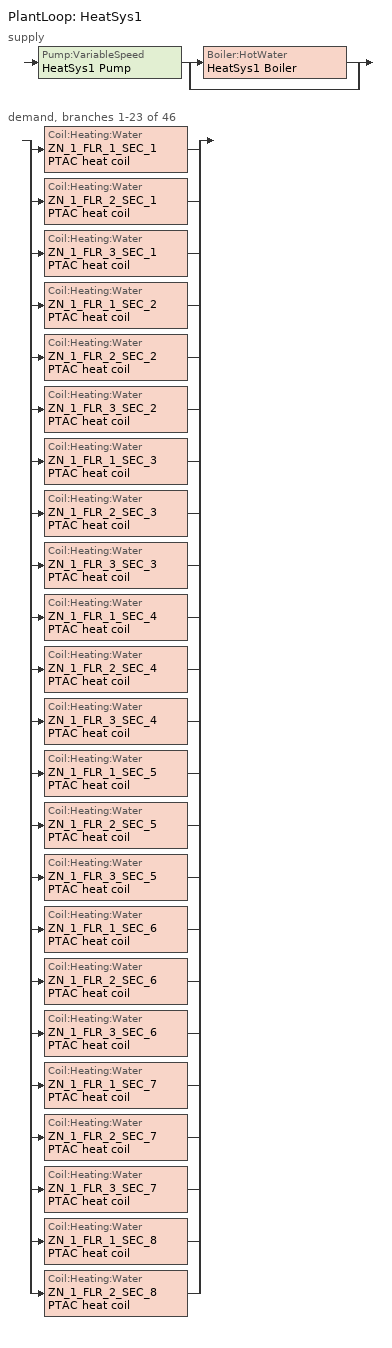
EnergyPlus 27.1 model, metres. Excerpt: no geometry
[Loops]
PlantLoop 'HeatSys1'
 supply: Pump:VariableSpeed 'HeatSys1 Pump' > split
  | Boiler:HotWater 'HeatSys1 Boiler'
  | bypass
 demand, branches 1-23 of 46: split
  | Coil:Heating:Water 'ZN_1_FLR_1_SEC_1 PTAC heat coil'
  | Coil:Heating:Water 'ZN_1_FLR_2_SEC_1 PTAC heat coil'
  | Coil:Heating:Water 'ZN_1_FLR_3_SEC_1 PTAC heat coil'
  | Coil:Heating:Water 'ZN_1_FLR_1_SEC_2 PTAC heat coil'
  | Coil:Heating:Water 'ZN_1_FLR_2_SEC_2 PTAC heat coil'
  | Coil:Heating:Water 'ZN_1_FLR_3_SEC_2 PTAC heat coil'
  | Coil:Heating:Water 'ZN_1_FLR_1_SEC_3 PTAC heat coil'
  | Coil:Heating:Water 'ZN_1_FLR_2_SEC_3 PTAC heat coil'
  | Coil:Heating:Water 'ZN_1_FLR_3_SEC_3 PTAC heat coil'
  | Coil:Heating:Water 'ZN_1_FLR_1_SEC_4 PTAC heat coil'
  | Coil:Heating:Water 'ZN_1_FLR_2_SEC_4 PTAC heat coil'
  | Coil:Heating:Water 'ZN_1_FLR_3_SEC_4 PTAC heat coil'
  | Coil:Heating:Water 'ZN_1_FLR_1_SEC_5 PTAC heat coil'
  | Coil:Heating:Water 'ZN_1_FLR_2_SEC_5 PTAC heat coil'
  | Coil:Heating:Water 'ZN_1_FLR_3_SEC_5 PTAC heat coil'
  | Coil:Heating:Water 'ZN_1_FLR_1_SEC_6 PTAC heat coil'
  | Coil:Heating:Water 'ZN_1_FLR_2_SEC_6 PTAC heat coil'
  | Coil:Heating:Water 'ZN_1_FLR_3_SEC_6 PTAC heat coil'
  | Coil:Heating:Water 'ZN_1_FLR_1_SEC_7 PTAC heat coil'
  | Coil:Heating:Water 'ZN_1_FLR_2_SEC_7 PTAC heat coil'
  | Coil:Heating:Water 'ZN_1_FLR_3_SEC_7 PTAC heat coil'
  | Coil:Heating:Water 'ZN_1_FLR_1_SEC_8 PTAC heat coil'
  | Coil:Heating:Water 'ZN_1_FLR_2_SEC_8 PTAC heat coil'
[ComponentCost:LineItem]
Name | Line Item Type | Item | Cost per Each {$} | Quantity | Cost per Unit of Output Capacity {$/kW}
Daylighting:ZN_1_FLR_1_SEC_1 | Daylighting:Controls | ZN_1_FLR_1_SEC_1 | 1 | 0
Infiltration:ZN_1_FLR_1_SEC_1 | General | ZN_1_FLR_1_SEC_1 | 1 | 0.0252
People:ZN_1_FLR_1_SEC_1 | General | ZN_1_FLR_1_SEC_1 | 1 | 1.8637
LIGHTING EQUIP:ZN_1_FLR_1_SEC_1 | Lights | ZN_1_FLR_1_SEC_1 |  |  | 1
ELECTRIC EQUIPMENT:ZN_1_FLR_1_SEC_1:MiscPlug | General | ZN_1_FLR_1_SEC_1 | 1 | 0.3746
Daylighting:ZN_1_FLR_2_SEC_1 | Daylighting:Controls | ZN_1_FLR_2_SEC_1 | 1 | 0
Infiltration:ZN_1_FLR_2_SEC_1 | General | ZN_1_FLR_2_SEC_1 | 1 | 0.0252
People:ZN_1_FLR_2_SEC_1 | General | ZN_1_FLR_2_SEC_1 | 1 | 1.8637
LIGHTING EQUIP:ZN_1_FLR_2_SEC_1 | Lights | ZN_1_FLR_2_SEC_1 |  |  | 1
ELECTRIC EQUIPMENT:ZN_1_FLR_2_SEC_1:MiscPlug | General | ZN_1_FLR_2_SEC_1 | 1 | 0.3746
Daylighting:ZN_1_FLR_3_SEC_1 | Daylighting:Controls | ZN_1_FLR_3_SEC_1 | 1 | 0
Infiltration:ZN_1_FLR_3_SEC_1 | General | ZN_1_FLR_3_SEC_1 | 1 | 0.0252
People:ZN_1_FLR_3_SEC_1 | General | ZN_1_FLR_3_SEC_1 | 1 | 1.8637
LIGHTING EQUIP:ZN_1_FLR_3_SEC_1 | Lights | ZN_1_FLR_3_SEC_1 |  |  | 1
ELECTRIC EQUIPMENT:ZN_1_FLR_3_SEC_1:MiscPlug | General | ZN_1_FLR_3_SEC_1 | 1 | 0.3746
Daylighting:ZN_1_FLR_1_SEC_2 | Daylighting:Controls | ZN_1_FLR_1_SEC_2 | 1 | 0
Infiltration:ZN_1_FLR_1_SEC_2 | General | ZN_1_FLR_1_SEC_2 | 1 | 0.0362
People:ZN_1_FLR_1_SEC_2 | General | ZN_1_FLR_1_SEC_2 | 1 | 2.6803
LIGHTING EQUIP:ZN_1_FLR_1_SEC_2 | Lights | ZN_1_FLR_1_SEC_2 |  |  | 1
ELECTRIC EQUIPMENT:ZN_1_FLR_1_SEC_2:MiscPlug | General | ZN_1_FLR_1_SEC_2 | 1 | 0.5388
Daylighting:ZN_1_FLR_2_SEC_2 | Daylighting:Controls | ZN_1_FLR_2_SEC_2 | 1 | 0
Infiltration:ZN_1_FLR_2_SEC_2 | General | ZN_1_FLR_2_SEC_2 | 1 | 0.0362
People:ZN_1_FLR_2_SEC_2 | General | ZN_1_FLR_2_SEC_2 | 1 | 2.6803
LIGHTING EQUIP:ZN_1_FLR_2_SEC_2 | Lights | ZN_1_FLR_2_SEC_2 |  |  | 1
ELECTRIC EQUIPMENT:ZN_1_FLR_2_SEC_2:MiscPlug | General | ZN_1_FLR_2_SEC_2 | 1 | 0.5388
Daylighting:ZN_1_FLR_3_SEC_2 | Daylighting:Controls | ZN_1_FLR_3_SEC_2 | 1 | 0
Infiltration:ZN_1_FLR_3_SEC_2 | General | ZN_1_FLR_3_SEC_2 | 1 | 0.0362
People:ZN_1_FLR_3_SEC_2 | General | ZN_1_FLR_3_SEC_2 | 1 | 2.6803
LIGHTING EQUIP:ZN_1_FLR_3_SEC_2 | Lights | ZN_1_FLR_3_SEC_2 |  |  | 1
ELECTRIC EQUIPMENT:ZN_1_FLR_3_SEC_2:MiscPlug | General | ZN_1_FLR_3_SEC_2 | 1 | 0.5388
Daylighting:ZN_1_FLR_1_SEC_3 | Daylighting:Controls | ZN_1_FLR_1_SEC_3 | 1 | 0
Infiltration:ZN_1_FLR_1_SEC_3 | General | ZN_1_FLR_1_SEC_3 | 1 | 0.0351
People:ZN_1_FLR_1_SEC_3 | General | ZN_1_FLR_1_SEC_3 | 1 | 2.6035
LIGHTING EQUIP:ZN_1_FLR_1_SEC_3 | Lights | ZN_1_FLR_1_SEC_3 |  |  | 1
ELECTRIC EQUIPMENT:ZN_1_FLR_1_SEC_3:MiscPlug | General | ZN_1_FLR_1_SEC_3 | 1 | 0.5234
Daylighting:ZN_1_FLR_2_SEC_3 | Daylighting:Controls | ZN_1_FLR_2_SEC_3 | 1 | 0
Infiltration:ZN_1_FLR_2_SEC_3 | General | ZN_1_FLR_2_SEC_3 | 1 | 0.0351
People:ZN_1_FLR_2_SEC_3 | General | ZN_1_FLR_2_SEC_3 | 1 | 2.6035
LIGHTING EQUIP:ZN_1_FLR_2_SEC_3 | Lights | ZN_1_FLR_2_SEC_3 |  |  | 1
ELECTRIC EQUIPMENT:ZN_1_FLR_2_SEC_3:MiscPlug | General | ZN_1_FLR_2_SEC_3 | 1 | 0.5234
Daylighting:ZN_1_FLR_3_SEC_3 | Daylighting:Controls | ZN_1_FLR_3_SEC_3 | 1 | 0
Infiltration:ZN_1_FLR_3_SEC_3 | General | ZN_1_FLR_3_SEC_3 | 1 | 0.0351
People:ZN_1_FLR_3_SEC_3 | General | ZN_1_FLR_3_SEC_3 | 1 | 2.6035
LIGHTING EQUIP:ZN_1_FLR_3_SEC_3 | Lights | ZN_1_FLR_3_SEC_3 |  |  | 1
ELECTRIC EQUIPMENT:ZN_1_FLR_3_SEC_3:MiscPlug | General | ZN_1_FLR_3_SEC_3 | 1 | 0.5234
Daylighting:ZN_1_FLR_1_SEC_4 | Daylighting:Controls | ZN_1_FLR_1_SEC_4 | 1 | 0
Infiltration:ZN_1_FLR_1_SEC_4 | General | ZN_1_FLR_1_SEC_4 | 1 | 0.0362
People:ZN_1_FLR_1_SEC_4 | General | ZN_1_FLR_1_SEC_4 | 1 | 2.6803
LIGHTING EQUIP:ZN_1_FLR_1_SEC_4 | Lights | ZN_1_FLR_1_SEC_4 |  |  | 1
ELECTRIC EQUIPMENT:ZN_1_FLR_1_SEC_4:MiscPlug | General | ZN_1_FLR_1_SEC_4 | 1 | 0.5388
Daylighting:ZN_1_FLR_2_SEC_4 | Daylighting:Controls | ZN_1_FLR_2_SEC_4 | 1 | 0
Infiltration:ZN_1_FLR_2_SEC_4 | General | ZN_1_FLR_2_SEC_4 | 1 | 0.0362
People:ZN_1_FLR_2_SEC_4 | General | ZN_1_FLR_2_SEC_4 | 1 | 2.6803
LIGHTING EQUIP:ZN_1_FLR_2_SEC_4 | Lights | ZN_1_FLR_2_SEC_4 |  |  | 1
ELECTRIC EQUIPMENT:ZN_1_FLR_2_SEC_4:MiscPlug | General | ZN_1_FLR_2_SEC_4 | 1 | 0.5388
Daylighting:ZN_1_FLR_3_SEC_4 | Daylighting:Controls | ZN_1_FLR_3_SEC_4 | 1 | 0
Infiltration:ZN_1_FLR_3_SEC_4 | General | ZN_1_FLR_3_SEC_4 | 1 | 0.0362
People:ZN_1_FLR_3_SEC_4 | General | ZN_1_FLR_3_SEC_4 | 1 | 2.6803
LIGHTING EQUIP:ZN_1_FLR_3_SEC_4 | Lights | ZN_1_FLR_3_SEC_4 |  |  | 1
ELECTRIC EQUIPMENT:ZN_1_FLR_3_SEC_4:MiscPlug | General | ZN_1_FLR_3_SEC_4 | 1 | 0.5388
Daylighting:ZN_1_FLR_1_SEC_5 | Daylighting:Controls | ZN_1_FLR_1_SEC_5 | 1 | 0
Infiltration:ZN_1_FLR_1_SEC_5 | General | ZN_1_FLR_1_SEC_5 | 1 | 0.0252
People:ZN_1_FLR_1_SEC_5 | General | ZN_1_FLR_1_SEC_5 | 1 | 1.8637
LIGHTING EQUIP:ZN_1_FLR_1_SEC_5 | Lights | ZN_1_FLR_1_SEC_5 |  |  | 1
ELECTRIC EQUIPMENT:ZN_1_FLR_1_SEC_5:MiscPlug | General | ZN_1_FLR_1_SEC_5 | 1 | 0.3746
Daylighting:ZN_1_FLR_2_SEC_5 | Daylighting:Controls | ZN_1_FLR_2_SEC_5 | 1 | 0
Infiltration:ZN_1_FLR_2_SEC_5 | General | ZN_1_FLR_2_SEC_5 | 1 | 0.0252
People:ZN_1_FLR_2_SEC_5 | General | ZN_1_FLR_2_SEC_5 | 1 | 1.8637
LIGHTING EQUIP:ZN_1_FLR_2_SEC_5 | Lights | ZN_1_FLR_2_SEC_5 |  |  | 1
ELECTRIC EQUIPMENT:ZN_1_FLR_2_SEC_5:MiscPlug | General | ZN_1_FLR_2_SEC_5 | 1 | 0.3746
Daylighting:ZN_1_FLR_3_SEC_5 | Daylighting:Controls | ZN_1_FLR_3_SEC_5 | 1 | 0
Infiltration:ZN_1_FLR_3_SEC_5 | General | ZN_1_FLR_3_SEC_5 | 1 | 0.0252
People:ZN_1_FLR_3_SEC_5 | General | ZN_1_FLR_3_SEC_5 | 1 | 1.8637
LIGHTING EQUIP:ZN_1_FLR_3_SEC_5 | Lights | ZN_1_FLR_3_SEC_5 |  |  | 1
ELECTRIC EQUIPMENT:ZN_1_FLR_3_SEC_5:MiscPlug | General | ZN_1_FLR_3_SEC_5 | 1 | 0.3746
Daylighting:ZN_1_FLR_1_SEC_6 | Daylighting:Controls | ZN_1_FLR_1_SEC_6 | 1 | 0
Infiltration:ZN_1_FLR_1_SEC_6 | General | ZN_1_FLR_1_SEC_6 | 1 | 0.0855
People:ZN_1_FLR_1_SEC_6 | General | ZN_1_FLR_1_SEC_6 | 1 | 6.3309
LIGHTING EQUIP:ZN_1_FLR_1_SEC_6 | Lights | ZN_1_FLR_1_SEC_6 |  |  | 1
ELECTRIC EQUIPMENT:ZN_1_FLR_1_SEC_6:MiscPlug | General | ZN_1_FLR_1_SEC_6 | 1 | 1.2727
Daylighting:ZN_1_FLR_2_SEC_6 | Daylighting:Controls | ZN_1_FLR_2_SEC_6 | 1 | 0
Infiltration:ZN_1_FLR_2_SEC_6 | General | ZN_1_FLR_2_SEC_6 | 1 | 0.0855
People:ZN_1_FLR_2_SEC_6 | General | ZN_1_FLR_2_SEC_6 | 1 | 6.3309
LIGHTING EQUIP:ZN_1_FLR_2_SEC_6 | Lights | ZN_1_FLR_2_SEC_6 |  |  | 1
ELECTRIC EQUIPMENT:ZN_1_FLR_2_SEC_6:MiscPlug | General | ZN_1_FLR_2_SEC_6 | 1 | 1.2727
Daylighting:ZN_1_FLR_3_SEC_6 | Daylighting:Controls | ZN_1_FLR_3_SEC_6 | 1 | 0
Infiltration:ZN_1_FLR_3_SEC_6 | General | ZN_1_FLR_3_SEC_6 | 1 | 0.0855
People:ZN_1_FLR_3_SEC_6 | General | ZN_1_FLR_3_SEC_6 | 1 | 6.3309
LIGHTING EQUIP:ZN_1_FLR_3_SEC_6 | Lights | ZN_1_FLR_3_SEC_6 |  |  | 1
ELECTRIC EQUIPMENT:ZN_1_FLR_3_SEC_6:MiscPlug | General | ZN_1_FLR_3_SEC_6 | 1 | 1.2727
Daylighting:ZN_1_FLR_1_SEC_7 | Daylighting:Controls | ZN_1_FLR_1_SEC_7 | 1 | 0
Infiltration:ZN_1_FLR_1_SEC_7 | General | ZN_1_FLR_1_SEC_7 | 1 | 0.0252
People:ZN_1_FLR_1_SEC_7 | General | ZN_1_FLR_1_SEC_7 | 1 | 1.8637
LIGHTING EQUIP:ZN_1_FLR_1_SEC_7 | Lights | ZN_1_FLR_1_SEC_7 |  |  | 1
ELECTRIC EQUIPMENT:ZN_1_FLR_1_SEC_7:MiscPlug | General | ZN_1_FLR_1_SEC_7 | 1 | 0.3746
Daylighting:ZN_1_FLR_2_SEC_7 | Daylighting:Controls | ZN_1_FLR_2_SEC_7 | 1 | 0
Infiltration:ZN_1_FLR_2_SEC_7 | General | ZN_1_FLR_2_SEC_7 | 1 | 0.0252
People:ZN_1_FLR_2_SEC_7 | General | ZN_1_FLR_2_SEC_7 | 1 | 1.8637
LIGHTING EQUIP:ZN_1_FLR_2_SEC_7 | Lights | ZN_1_FLR_2_SEC_7 |  |  | 1
ELECTRIC EQUIPMENT:ZN_1_FLR_2_SEC_7:MiscPlug | General | ZN_1_FLR_2_SEC_7 | 1 | 0.3746
Daylighting:ZN_1_FLR_3_SEC_7 | Daylighting:Controls | ZN_1_FLR_3_SEC_7 | 1 | 0
Infiltration:ZN_1_FLR_3_SEC_7 | General | ZN_1_FLR_3_SEC_7 | 1 | 0.0252
People:ZN_1_FLR_3_SEC_7 | General | ZN_1_FLR_3_SEC_7 | 1 | 1.8637
LIGHTING EQUIP:ZN_1_FLR_3_SEC_7 | Lights | ZN_1_FLR_3_SEC_7 |  |  | 1
ELECTRIC EQUIPMENT:ZN_1_FLR_3_SEC_7:MiscPlug | General | ZN_1_FLR_3_SEC_7 | 1 | 0.3746
Daylighting:ZN_1_FLR_1_SEC_8 | Daylighting:Controls | ZN_1_FLR_1_SEC_8 | 1 | 0
Infiltration:ZN_1_FLR_1_SEC_8 | General | ZN_1_FLR_1_SEC_8 | 1 | 0.0362
People:ZN_1_FLR_1_SEC_8 | General | ZN_1_FLR_1_SEC_8 | 1 | 2.6803
LIGHTING EQUIP:ZN_1_FLR_1_SEC_8 | Lights | ZN_1_FLR_1_SEC_8 |  |  | 1
ELECTRIC EQUIPMENT:ZN_1_FLR_1_SEC_8:MiscPlug | General | ZN_1_FLR_1_SEC_8 | 1 | 0.5388
Daylighting:ZN_1_FLR_2_SEC_8 | Daylighting:Controls | ZN_1_FLR_2_SEC_8 | 1 | 0
Infiltration:ZN_1_FLR_2_SEC_8 | General | ZN_1_FLR_2_SEC_8 | 1 | 0.0362
People:ZN_1_FLR_2_SEC_8 | General | ZN_1_FLR_2_SEC_8 | 1 | 2.6803
LIGHTING EQUIP:ZN_1_FLR_2_SEC_8 | Lights | ZN_1_FLR_2_SEC_8 |  |  | 1
ELECTRIC EQUIPMENT:ZN_1_FLR_2_SEC_8:MiscPlug | General | ZN_1_FLR_2_SEC_8 | 1 | 0.5388
[Sizing:Zone] Zone Cooling Design Supply Air Temperature Input Method=SupplyAirTemperature; Zone Cooling Design Supply Air Temperature {C}=14; Zone Heating Design Supply Air Temperature Input Method=SupplyAirTemperature; Zone Heating Design Supply Air Temperature {C}=40; Zone Cooling Design Supply Air Humidity Ratio {kgWater/kgDryAir}=0.0085; Zone Heating Design Supply Air Humidity Ratio {kgWater/kgDryAir}=0.008; Zone Heating Sizing Factor=0; Zone Cooling Sizing Factor=0; Cooling Design Air Flow Method=DesignDay; Cooling Design Air Flow Rate {m3/s}=0; Cooling Minimum Air Flow {m3/s}=0; Cooling Minimum Air Flow Fraction=0; Heating Design Air Flow Method=DesignDay; Heating Design Air Flow Rate {m3/s}=0
Name | Design Specification Outdoor Air Object
ZN_1_FLR_1_SEC_1 | SZ DSOA ZN_1_FLR_1_SEC_1
ZN_1_FLR_2_SEC_1 | SZ DSOA ZN_1_FLR_2_SEC_1
ZN_1_FLR_3_SEC_1 | SZ DSOA ZN_1_FLR_3_SEC_1
ZN_1_FLR_1_SEC_2 | SZ DSOA ZN_1_FLR_1_SEC_2
ZN_1_FLR_2_SEC_2 | SZ DSOA ZN_1_FLR_2_SEC_2
ZN_1_FLR_3_SEC_2 | SZ DSOA ZN_1_FLR_3_SEC_2
ZN_1_FLR_1_SEC_3 | SZ DSOA ZN_1_FLR_1_SEC_3
ZN_1_FLR_2_SEC_3 | SZ DSOA ZN_1_FLR_2_SEC_3
ZN_1_FLR_3_SEC_3 | SZ DSOA ZN_1_FLR_3_SEC_3
ZN_1_FLR_1_SEC_4 | SZ DSOA ZN_1_FLR_1_SEC_4
ZN_1_FLR_2_SEC_4 | SZ DSOA ZN_1_FLR_2_SEC_4
ZN_1_FLR_3_SEC_4 | SZ DSOA ZN_1_FLR_3_SEC_4
ZN_1_FLR_1_SEC_5 | SZ DSOA ZN_1_FLR_1_SEC_5
ZN_1_FLR_2_SEC_5 | SZ DSOA ZN_1_FLR_2_SEC_5
ZN_1_FLR_3_SEC_5 | SZ DSOA ZN_1_FLR_3_SEC_5
ZN_1_FLR_1_SEC_6 | SZ DSOA ZN_1_FLR_1_SEC_6
ZN_1_FLR_2_SEC_6 | SZ DSOA ZN_1_FLR_2_SEC_6
ZN_1_FLR_3_SEC_6 | SZ DSOA ZN_1_FLR_3_SEC_6
ZN_1_FLR_1_SEC_7 | SZ DSOA ZN_1_FLR_1_SEC_7
ZN_1_FLR_2_SEC_7 | SZ DSOA ZN_1_FLR_2_SEC_7
ZN_1_FLR_3_SEC_7 | SZ DSOA ZN_1_FLR_3_SEC_7
ZN_1_FLR_1_SEC_8 | SZ DSOA ZN_1_FLR_1_SEC_8
ZN_1_FLR_2_SEC_8 | SZ DSOA ZN_1_FLR_2_SEC_8
[DesignSpecification:OutdoorAir] Outdoor Air Method=Flow/Zone; Outdoor Air Flow per Zone Floor Area {m3/s-m2}=0
Name | Outdoor Air Flow per Zone {m3/s}
SZ DSOA ZN_1_FLR_1_SEC_1; SZ DSOA ZN_1_FLR_2_SEC_1; SZ DSOA ZN_1_FLR_3_SEC_1; SZ DSOA ZN_1_FLR_1_SEC_5; SZ DSOA ZN_1_FLR_2_SEC_5; SZ DSOA ZN_1_FLR_3_SEC_5; SZ DSOA ZN_1_FLR_1_SEC_7; SZ DSOA ZN_1_FLR_2_SEC_7; SZ DSOA ZN_1_FLR_3_SEC_7 | 0.0186979
SZ DSOA ZN_1_FLR_1_SEC_2; SZ DSOA ZN_1_FLR_2_SEC_2; SZ DSOA ZN_1_FLR_3_SEC_2; SZ DSOA ZN_1_FLR_1_SEC_4; SZ DSOA ZN_1_FLR_2_SEC_4; SZ DSOA ZN_1_FLR_3_SEC_4; SZ DSOA ZN_1_FLR_1_SEC_8; SZ DSOA ZN_1_FLR_2_SEC_8 | 0.0268905
SZ DSOA ZN_1_FLR_1_SEC_3; SZ DSOA ZN_1_FLR_2_SEC_3; SZ DSOA ZN_1_FLR_3_SEC_3 | 0.0261197
SZ DSOA ZN_1_FLR_1_SEC_6; SZ DSOA ZN_1_FLR_2_SEC_6; SZ DSOA ZN_1_FLR_3_SEC_6 | 0.0635154
[ZoneControl:Thermostat] Control Type Schedule=Dual Zone Control Type Sched
Name | Zone or ZoneList | Control 1
ZN_1_FLR_1_SEC_1 Thermostat | ZN_1_FLR_1_SEC_1 | ZN_1_FLR_1_SEC_1 DualSPSched
ZN_1_FLR_2_SEC_1 Thermostat | ZN_1_FLR_2_SEC_1 | ZN_1_FLR_2_SEC_1 DualSPSched
ZN_1_FLR_3_SEC_1 Thermostat | ZN_1_FLR_3_SEC_1 | ZN_1_FLR_3_SEC_1 DualSPSched
ZN_1_FLR_1_SEC_2 Thermostat | ZN_1_FLR_1_SEC_2 | ZN_1_FLR_1_SEC_2 DualSPSched
ZN_1_FLR_2_SEC_2 Thermostat | ZN_1_FLR_2_SEC_2 | ZN_1_FLR_2_SEC_2 DualSPSched
ZN_1_FLR_3_SEC_2 Thermostat | ZN_1_FLR_3_SEC_2 | ZN_1_FLR_3_SEC_2 DualSPSched
ZN_1_FLR_1_SEC_3 Thermostat | ZN_1_FLR_1_SEC_3 | ZN_1_FLR_1_SEC_3 DualSPSched
ZN_1_FLR_2_SEC_3 Thermostat | ZN_1_FLR_2_SEC_3 | ZN_1_FLR_2_SEC_3 DualSPSched
ZN_1_FLR_3_SEC_3 Thermostat | ZN_1_FLR_3_SEC_3 | ZN_1_FLR_3_SEC_3 DualSPSched
ZN_1_FLR_1_SEC_4 Thermostat | ZN_1_FLR_1_SEC_4 | ZN_1_FLR_1_SEC_4 DualSPSched
ZN_1_FLR_2_SEC_4 Thermostat | ZN_1_FLR_2_SEC_4 | ZN_1_FLR_2_SEC_4 DualSPSched
ZN_1_FLR_3_SEC_4 Thermostat | ZN_1_FLR_3_SEC_4 | ZN_1_FLR_3_SEC_4 DualSPSched
ZN_1_FLR_1_SEC_5 Thermostat | ZN_1_FLR_1_SEC_5 | ZN_1_FLR_1_SEC_5 DualSPSched
ZN_1_FLR_2_SEC_5 Thermostat | ZN_1_FLR_2_SEC_5 | ZN_1_FLR_2_SEC_5 DualSPSched
ZN_1_FLR_3_SEC_5 Thermostat | ZN_1_FLR_3_SEC_5 | ZN_1_FLR_3_SEC_5 DualSPSched
ZN_1_FLR_1_SEC_6 Thermostat | ZN_1_FLR_1_SEC_6 | ZN_1_FLR_1_SEC_6 DualSPSched
ZN_1_FLR_2_SEC_6 Thermostat | ZN_1_FLR_2_SEC_6 | ZN_1_FLR_2_SEC_6 DualSPSched
ZN_1_FLR_3_SEC_6 Thermostat | ZN_1_FLR_3_SEC_6 | ZN_1_FLR_3_SEC_6 DualSPSched
ZN_1_FLR_1_SEC_7 Thermostat | ZN_1_FLR_1_SEC_7 | ZN_1_FLR_1_SEC_7 DualSPSched
ZN_1_FLR_2_SEC_7 Thermostat | ZN_1_FLR_2_SEC_7 | ZN_1_FLR_2_SEC_7 DualSPSched
ZN_1_FLR_3_SEC_7 Thermostat | ZN_1_FLR_3_SEC_7 | ZN_1_FLR_3_SEC_7 DualSPSched
ZN_1_FLR_1_SEC_8 Thermostat | ZN_1_FLR_1_SEC_8 | ZN_1_FLR_1_SEC_8 DualSPSched
ZN_1_FLR_2_SEC_8 Thermostat | ZN_1_FLR_2_SEC_8 | ZN_1_FLR_2_SEC_8 DualSPSched
[ThermostatSetpoint:DualSetpoint] Heating Setpoint Temperature Schedule=HtgSetP_Sch; Cooling Setpoint Temperature Schedule=ClgSetP_Sch
ZN_1_FLR_1_SEC_1 DualSPSched; ZN_1_FLR_2_SEC_1 DualSPSched; ZN_1_FLR_3_SEC_1 DualSPSched; ZN_1_FLR_1_SEC_2 DualSPSched; ZN_1_FLR_2_SEC_2 DualSPSched; ZN_1_FLR_3_SEC_2 DualSPSched; ZN_1_FLR_1_SEC_3 DualSPSched; ZN_1_FLR_2_SEC_3 DualSPSched; ZN_1_FLR_3_SEC_3 DualSPSched; ZN_1_FLR_1_SEC_4 DualSPSched; ZN_1_FLR_2_SEC_4 DualSPSched; ZN_1_FLR_3_SEC_4 DualSPSched; ZN_1_FLR_1_SEC_5 DualSPSched; ZN_1_FLR_2_SEC_5 DualSPSched; ZN_1_FLR_3_SEC_5 DualSPSched; ZN_1_FLR_1_SEC_6 DualSPSched; ZN_1_FLR_2_SEC_6 DualSPSched; ZN_1_FLR_3_SEC_6 DualSPSched; ZN_1_FLR_1_SEC_7 DualSPSched; ZN_1_FLR_2_SEC_7 DualSPSched; ZN_1_FLR_3_SEC_7 DualSPSched; ZN_1_FLR_1_SEC_8 DualSPSched; ZN_1_FLR_2_SEC_8 DualSPSched
[Zone equipment]
ZN_1_FLR_1_SEC_1: ZN_1_FLR_1_SEC_1 PTAC
ZN_1_FLR_2_SEC_1: ZN_1_FLR_2_SEC_1 PTAC
ZN_1_FLR_3_SEC_1: ZN_1_FLR_3_SEC_1 PTAC
ZN_1_FLR_1_SEC_2: ZN_1_FLR_1_SEC_2 PTAC
ZN_1_FLR_2_SEC_2: ZN_1_FLR_2_SEC_2 PTAC
ZN_1_FLR_3_SEC_2: ZN_1_FLR_3_SEC_2 PTAC
ZN_1_FLR_1_SEC_3: ZN_1_FLR_1_SEC_3 PTAC
ZN_1_FLR_2_SEC_3: ZN_1_FLR_2_SEC_3 PTAC
ZN_1_FLR_3_SEC_3: ZN_1_FLR_3_SEC_3 PTAC
ZN_1_FLR_1_SEC_4: ZN_1_FLR_1_SEC_4 PTAC
ZN_1_FLR_2_SEC_4: ZN_1_FLR_2_SEC_4 PTAC
ZN_1_FLR_3_SEC_4: ZN_1_FLR_3_SEC_4 PTAC
ZN_1_FLR_1_SEC_5: ZN_1_FLR_1_SEC_5 PTAC
ZN_1_FLR_2_SEC_5: ZN_1_FLR_2_SEC_5 PTAC
ZN_1_FLR_3_SEC_5: ZN_1_FLR_3_SEC_5 PTAC
ZN_1_FLR_1_SEC_6: ZN_1_FLR_1_SEC_6 PTAC
ZN_1_FLR_2_SEC_6: ZN_1_FLR_2_SEC_6 PTAC
ZN_1_FLR_3_SEC_6: ZN_1_FLR_3_SEC_6 PTAC
ZN_1_FLR_1_SEC_7: ZN_1_FLR_1_SEC_7 PTAC
ZN_1_FLR_2_SEC_7: ZN_1_FLR_2_SEC_7 PTAC
ZN_1_FLR_3_SEC_7: ZN_1_FLR_3_SEC_7 PTAC
ZN_1_FLR_1_SEC_8: ZN_1_FLR_1_SEC_8 PTAC
ZN_1_FLR_2_SEC_8: ZN_1_FLR_2_SEC_8 PTAC
[ZoneHVAC:PackagedTerminalAirConditioner] Availability Schedule=ALWAYS_ON; Cooling Supply Air Flow Rate {m3/s}=AUTOSIZE; Heating Supply Air Flow Rate {m3/s}=AUTOSIZE; No Load Supply Air Flow Rate {m3/s}=AUTOSIZE; Cooling Outdoor Air Flow Rate {m3/s}=AUTOSIZE; Heating Outdoor Air Flow Rate {m3/s}=AUTOSIZE; No Load Outdoor Air Flow Rate {m3/s}=AUTOSIZE; Fan Placement=DrawThrough; Supply Air Fan Operating Mode Schedule=ALWAYS_OFF
Name | Supply Air Fan | Heating Coil | Cooling Coil
ZN_1_FLR_1_SEC_1 PTAC | ZN_1_FLR_1_SEC_1 PTACFan | ZN_1_FLR_1_SEC_1 PTAC heat coil | ZN_1_FLR_1_SEC_1 PTAC DXCoil
ZN_1_FLR_2_SEC_1 PTAC | ZN_1_FLR_2_SEC_1 PTACFan | ZN_1_FLR_2_SEC_1 PTAC heat coil | ZN_1_FLR_2_SEC_1 PTAC DXCoil
ZN_1_FLR_3_SEC_1 PTAC | ZN_1_FLR_3_SEC_1 PTACFan | ZN_1_FLR_3_SEC_1 PTAC heat coil | ZN_1_FLR_3_SEC_1 PTAC DXCoil
ZN_1_FLR_1_SEC_2 PTAC | ZN_1_FLR_1_SEC_2 PTACFan | ZN_1_FLR_1_SEC_2 PTAC heat coil | ZN_1_FLR_1_SEC_2 PTAC DXCoil
ZN_1_FLR_2_SEC_2 PTAC | ZN_1_FLR_2_SEC_2 PTACFan | ZN_1_FLR_2_SEC_2 PTAC heat coil | ZN_1_FLR_2_SEC_2 PTAC DXCoil
ZN_1_FLR_3_SEC_2 PTAC | ZN_1_FLR_3_SEC_2 PTACFan | ZN_1_FLR_3_SEC_2 PTAC heat coil | ZN_1_FLR_3_SEC_2 PTAC DXCoil
ZN_1_FLR_1_SEC_3 PTAC | ZN_1_FLR_1_SEC_3 PTACFan | ZN_1_FLR_1_SEC_3 PTAC heat coil | ZN_1_FLR_1_SEC_3 PTAC DXCoil
ZN_1_FLR_2_SEC_3 PTAC | ZN_1_FLR_2_SEC_3 PTACFan | ZN_1_FLR_2_SEC_3 PTAC heat coil | ZN_1_FLR_2_SEC_3 PTAC DXCoil
ZN_1_FLR_3_SEC_3 PTAC | ZN_1_FLR_3_SEC_3 PTACFan | ZN_1_FLR_3_SEC_3 PTAC heat coil | ZN_1_FLR_3_SEC_3 PTAC DXCoil
ZN_1_FLR_1_SEC_4 PTAC | ZN_1_FLR_1_SEC_4 PTACFan | ZN_1_FLR_1_SEC_4 PTAC heat coil | ZN_1_FLR_1_SEC_4 PTAC DXCoil
ZN_1_FLR_2_SEC_4 PTAC | ZN_1_FLR_2_SEC_4 PTACFan | ZN_1_FLR_2_SEC_4 PTAC heat coil | ZN_1_FLR_2_SEC_4 PTAC DXCoil
ZN_1_FLR_3_SEC_4 PTAC | ZN_1_FLR_3_SEC_4 PTACFan | ZN_1_FLR_3_SEC_4 PTAC heat coil | ZN_1_FLR_3_SEC_4 PTAC DXCoil
ZN_1_FLR_1_SEC_5 PTAC | ZN_1_FLR_1_SEC_5 PTACFan | ZN_1_FLR_1_SEC_5 PTAC heat coil | ZN_1_FLR_1_SEC_5 PTAC DXCoil
ZN_1_FLR_2_SEC_5 PTAC | ZN_1_FLR_2_SEC_5 PTACFan | ZN_1_FLR_2_SEC_5 PTAC heat coil | ZN_1_FLR_2_SEC_5 PTAC DXCoil
ZN_1_FLR_3_SEC_5 PTAC | ZN_1_FLR_3_SEC_5 PTACFan | ZN_1_FLR_3_SEC_5 PTAC heat coil | ZN_1_FLR_3_SEC_5 PTAC DXCoil
ZN_1_FLR_1_SEC_6 PTAC | ZN_1_FLR_1_SEC_6 PTACFan | ZN_1_FLR_1_SEC_6 PTAC heat coil | ZN_1_FLR_1_SEC_6 PTAC DXCoil
ZN_1_FLR_2_SEC_6 PTAC | ZN_1_FLR_2_SEC_6 PTACFan | ZN_1_FLR_2_SEC_6 PTAC heat coil | ZN_1_FLR_2_SEC_6 PTAC DXCoil
ZN_1_FLR_3_SEC_6 PTAC | ZN_1_FLR_3_SEC_6 PTACFan | ZN_1_FLR_3_SEC_6 PTAC heat coil | ZN_1_FLR_3_SEC_6 PTAC DXCoil
ZN_1_FLR_1_SEC_7 PTAC | ZN_1_FLR_1_SEC_7 PTACFan | ZN_1_FLR_1_SEC_7 PTAC heat coil | ZN_1_FLR_1_SEC_7 PTAC DXCoil
ZN_1_FLR_2_SEC_7 PTAC | ZN_1_FLR_2_SEC_7 PTACFan | ZN_1_FLR_2_SEC_7 PTAC heat coil | ZN_1_FLR_2_SEC_7 PTAC DXCoil
ZN_1_FLR_3_SEC_7 PTAC | ZN_1_FLR_3_SEC_7 PTACFan | ZN_1_FLR_3_SEC_7 PTAC heat coil | ZN_1_FLR_3_SEC_7 PTAC DXCoil
ZN_1_FLR_1_SEC_8 PTAC | ZN_1_FLR_1_SEC_8 PTACFan | ZN_1_FLR_1_SEC_8 PTAC heat coil | ZN_1_FLR_1_SEC_8 PTAC DXCoil
ZN_1_FLR_2_SEC_8 PTAC | ZN_1_FLR_2_SEC_8 PTACFan | ZN_1_FLR_2_SEC_8 PTAC heat coil | ZN_1_FLR_2_SEC_8 PTAC DXCoil
[Fan:OnOff] Availability Schedule=ALWAYS_ON; Fan Total Efficiency=0.6; Pressure Rise {Pa}=497.82; Maximum Flow Rate {m3/s}=AUTOSIZE; Motor Efficiency=0.85; Motor In Airstream Fraction=1
ZN_1_FLR_1_SEC_1 PTACFan; ZN_1_FLR_2_SEC_1 PTACFan; ZN_1_FLR_3_SEC_1 PTACFan; ZN_1_FLR_1_SEC_2 PTACFan; ZN_1_FLR_2_SEC_2 PTACFan; ZN_1_FLR_3_SEC_2 PTACFan; ZN_1_FLR_1_SEC_3 PTACFan; ZN_1_FLR_2_SEC_3 PTACFan; ZN_1_FLR_3_SEC_3 PTACFan; ZN_1_FLR_1_SEC_4 PTACFan; ZN_1_FLR_2_SEC_4 PTACFan; ZN_1_FLR_3_SEC_4 PTACFan; ZN_1_FLR_1_SEC_5 PTACFan; ZN_1_FLR_2_SEC_5 PTACFan; ZN_1_FLR_3_SEC_5 PTACFan; ZN_1_FLR_1_SEC_6 PTACFan; ZN_1_FLR_2_SEC_6 PTACFan; ZN_1_FLR_3_SEC_6 PTACFan; ZN_1_FLR_1_SEC_7 PTACFan; ZN_1_FLR_2_SEC_7 PTACFan; ZN_1_FLR_3_SEC_7 PTACFan; ZN_1_FLR_1_SEC_8 PTACFan; ZN_1_FLR_2_SEC_8 PTACFan
[Coil:Cooling:DX:SingleSpeed] Availability Schedule=ALWAYS_ON; Gross Rated Total Cooling Capacity {W}=AUTOSIZE; Gross Rated Sensible Heat Ratio=AUTOSIZE; Gross Rated Cooling COP {W/W}=3; Rated Air Flow Rate {m3/s}=AUTOSIZE; 2023 Rated Evaporator Fan Power Per Volume Flow Rate {W/(m3/s)}=934.4
Name | Total Cooling Capacity Function of Temperature Curve | Total Cooling Capacity Function of Flow Fraction Curve | Energy Input Ratio Function of Temperature Curve | Energy Input Ratio Function of Flow Fraction Curve | Part Load Fraction Correlation Curve
ZN_1_FLR_1_SEC_1 PTAC DXCoil | ZN_1_FLR_1_SEC_1 PTACHPACCoolCapFT | ZN_1_FLR_1_SEC_1 PTACHPACCoolCapFFF | ZN_1_FLR_1_SEC_1 PTACHPACEIRFT | ZN_1_FLR_1_SEC_1 PTACHPACEIRFFF | ZN_1_FLR_1_SEC_1 PTACHPACPLFFPLR
ZN_1_FLR_2_SEC_1 PTAC DXCoil | ZN_1_FLR_2_SEC_1 PTACHPACCoolCapFT | ZN_1_FLR_2_SEC_1 PTACHPACCoolCapFFF | ZN_1_FLR_2_SEC_1 PTACHPACEIRFT | ZN_1_FLR_2_SEC_1 PTACHPACEIRFFF | ZN_1_FLR_2_SEC_1 PTACHPACPLFFPLR
ZN_1_FLR_3_SEC_1 PTAC DXCoil | ZN_1_FLR_3_SEC_1 PTACHPACCoolCapFT | ZN_1_FLR_3_SEC_1 PTACHPACCoolCapFFF | ZN_1_FLR_3_SEC_1 PTACHPACEIRFT | ZN_1_FLR_3_SEC_1 PTACHPACEIRFFF | ZN_1_FLR_3_SEC_1 PTACHPACPLFFPLR
ZN_1_FLR_1_SEC_2 PTAC DXCoil | ZN_1_FLR_1_SEC_2 PTACHPACCoolCapFT | ZN_1_FLR_1_SEC_2 PTACHPACCoolCapFFF | ZN_1_FLR_1_SEC_2 PTACHPACEIRFT | ZN_1_FLR_1_SEC_2 PTACHPACEIRFFF | ZN_1_FLR_1_SEC_2 PTACHPACPLFFPLR
ZN_1_FLR_2_SEC_2 PTAC DXCoil | ZN_1_FLR_2_SEC_2 PTACHPACCoolCapFT | ZN_1_FLR_2_SEC_2 PTACHPACCoolCapFFF | ZN_1_FLR_2_SEC_2 PTACHPACEIRFT | ZN_1_FLR_2_SEC_2 PTACHPACEIRFFF | ZN_1_FLR_2_SEC_2 PTACHPACPLFFPLR
ZN_1_FLR_3_SEC_2 PTAC DXCoil | ZN_1_FLR_3_SEC_2 PTACHPACCoolCapFT | ZN_1_FLR_3_SEC_2 PTACHPACCoolCapFFF | ZN_1_FLR_3_SEC_2 PTACHPACEIRFT | ZN_1_FLR_3_SEC_2 PTACHPACEIRFFF | ZN_1_FLR_3_SEC_2 PTACHPACPLFFPLR
ZN_1_FLR_1_SEC_3 PTAC DXCoil | ZN_1_FLR_1_SEC_3 PTACHPACCoolCapFT | ZN_1_FLR_1_SEC_3 PTACHPACCoolCapFFF | ZN_1_FLR_1_SEC_3 PTACHPACEIRFT | ZN_1_FLR_1_SEC_3 PTACHPACEIRFFF | ZN_1_FLR_1_SEC_3 PTACHPACPLFFPLR
ZN_1_FLR_2_SEC_3 PTAC DXCoil | ZN_1_FLR_2_SEC_3 PTACHPACCoolCapFT | ZN_1_FLR_2_SEC_3 PTACHPACCoolCapFFF | ZN_1_FLR_2_SEC_3 PTACHPACEIRFT | ZN_1_FLR_2_SEC_3 PTACHPACEIRFFF | ZN_1_FLR_2_SEC_3 PTACHPACPLFFPLR
ZN_1_FLR_3_SEC_3 PTAC DXCoil | ZN_1_FLR_3_SEC_3 PTACHPACCoolCapFT | ZN_1_FLR_3_SEC_3 PTACHPACCoolCapFFF | ZN_1_FLR_3_SEC_3 PTACHPACEIRFT | ZN_1_FLR_3_SEC_3 PTACHPACEIRFFF | ZN_1_FLR_3_SEC_3 PTACHPACPLFFPLR
ZN_1_FLR_1_SEC_4 PTAC DXCoil | ZN_1_FLR_1_SEC_4 PTACHPACCoolCapFT | ZN_1_FLR_1_SEC_4 PTACHPACCoolCapFFF | ZN_1_FLR_1_SEC_4 PTACHPACEIRFT | ZN_1_FLR_1_SEC_4 PTACHPACEIRFFF | ZN_1_FLR_1_SEC_4 PTACHPACPLFFPLR
ZN_1_FLR_2_SEC_4 PTAC DXCoil | ZN_1_FLR_2_SEC_4 PTACHPACCoolCapFT | ZN_1_FLR_2_SEC_4 PTACHPACCoolCapFFF | ZN_1_FLR_2_SEC_4 PTACHPACEIRFT | ZN_1_FLR_2_SEC_4 PTACHPACEIRFFF | ZN_1_FLR_2_SEC_4 PTACHPACPLFFPLR
ZN_1_FLR_3_SEC_4 PTAC DXCoil | ZN_1_FLR_3_SEC_4 PTACHPACCoolCapFT | ZN_1_FLR_3_SEC_4 PTACHPACCoolCapFFF | ZN_1_FLR_3_SEC_4 PTACHPACEIRFT | ZN_1_FLR_3_SEC_4 PTACHPACEIRFFF | ZN_1_FLR_3_SEC_4 PTACHPACPLFFPLR
ZN_1_FLR_1_SEC_5 PTAC DXCoil | ZN_1_FLR_1_SEC_5 PTACHPACCoolCapFT | ZN_1_FLR_1_SEC_5 PTACHPACCoolCapFFF | ZN_1_FLR_1_SEC_5 PTACHPACEIRFT | ZN_1_FLR_1_SEC_5 PTACHPACEIRFFF | ZN_1_FLR_1_SEC_5 PTACHPACPLFFPLR
ZN_1_FLR_2_SEC_5 PTAC DXCoil | ZN_1_FLR_2_SEC_5 PTACHPACCoolCapFT | ZN_1_FLR_2_SEC_5 PTACHPACCoolCapFFF | ZN_1_FLR_2_SEC_5 PTACHPACEIRFT | ZN_1_FLR_2_SEC_5 PTACHPACEIRFFF | ZN_1_FLR_2_SEC_5 PTACHPACPLFFPLR
ZN_1_FLR_3_SEC_5 PTAC DXCoil | ZN_1_FLR_3_SEC_5 PTACHPACCoolCapFT | ZN_1_FLR_3_SEC_5 PTACHPACCoolCapFFF | ZN_1_FLR_3_SEC_5 PTACHPACEIRFT | ZN_1_FLR_3_SEC_5 PTACHPACEIRFFF | ZN_1_FLR_3_SEC_5 PTACHPACPLFFPLR
ZN_1_FLR_1_SEC_6 PTAC DXCoil | ZN_1_FLR_1_SEC_6 PTACHPACCoolCapFT | ZN_1_FLR_1_SEC_6 PTACHPACCoolCapFFF | ZN_1_FLR_1_SEC_6 PTACHPACEIRFT | ZN_1_FLR_1_SEC_6 PTACHPACEIRFFF | ZN_1_FLR_1_SEC_6 PTACHPACPLFFPLR
ZN_1_FLR_2_SEC_6 PTAC DXCoil | ZN_1_FLR_2_SEC_6 PTACHPACCoolCapFT | ZN_1_FLR_2_SEC_6 PTACHPACCoolCapFFF | ZN_1_FLR_2_SEC_6 PTACHPACEIRFT | ZN_1_FLR_2_SEC_6 PTACHPACEIRFFF | ZN_1_FLR_2_SEC_6 PTACHPACPLFFPLR
ZN_1_FLR_3_SEC_6 PTAC DXCoil | ZN_1_FLR_3_SEC_6 PTACHPACCoolCapFT | ZN_1_FLR_3_SEC_6 PTACHPACCoolCapFFF | ZN_1_FLR_3_SEC_6 PTACHPACEIRFT | ZN_1_FLR_3_SEC_6 PTACHPACEIRFFF | ZN_1_FLR_3_SEC_6 PTACHPACPLFFPLR
ZN_1_FLR_1_SEC_7 PTAC DXCoil | ZN_1_FLR_1_SEC_7 PTACHPACCoolCapFT | ZN_1_FLR_1_SEC_7 PTACHPACCoolCapFFF | ZN_1_FLR_1_SEC_7 PTACHPACEIRFT | ZN_1_FLR_1_SEC_7 PTACHPACEIRFFF | ZN_1_FLR_1_SEC_7 PTACHPACPLFFPLR
ZN_1_FLR_2_SEC_7 PTAC DXCoil | ZN_1_FLR_2_SEC_7 PTACHPACCoolCapFT | ZN_1_FLR_2_SEC_7 PTACHPACCoolCapFFF | ZN_1_FLR_2_SEC_7 PTACHPACEIRFT | ZN_1_FLR_2_SEC_7 PTACHPACEIRFFF | ZN_1_FLR_2_SEC_7 PTACHPACPLFFPLR
ZN_1_FLR_3_SEC_7 PTAC DXCoil | ZN_1_FLR_3_SEC_7 PTACHPACCoolCapFT | ZN_1_FLR_3_SEC_7 PTACHPACCoolCapFFF | ZN_1_FLR_3_SEC_7 PTACHPACEIRFT | ZN_1_FLR_3_SEC_7 PTACHPACEIRFFF | ZN_1_FLR_3_SEC_7 PTACHPACPLFFPLR
ZN_1_FLR_1_SEC_8 PTAC DXCoil | ZN_1_FLR_1_SEC_8 PTACHPACCoolCapFT | ZN_1_FLR_1_SEC_8 PTACHPACCoolCapFFF | ZN_1_FLR_1_SEC_8 PTACHPACEIRFT | ZN_1_FLR_1_SEC_8 PTACHPACEIRFFF | ZN_1_FLR_1_SEC_8 PTACHPACPLFFPLR
ZN_1_FLR_2_SEC_8 PTAC DXCoil | ZN_1_FLR_2_SEC_8 PTACHPACCoolCapFT | ZN_1_FLR_2_SEC_8 PTACHPACCoolCapFFF | ZN_1_FLR_2_SEC_8 PTACHPACEIRFT | ZN_1_FLR_2_SEC_8 PTACHPACEIRFFF | ZN_1_FLR_2_SEC_8 PTACHPACPLFFPLR
[Coil:Heating:Water] Availability Schedule=ALWAYS_ON; U-Factor Times Area Value {W/K}=AUTOSIZE; Maximum Water Flow Rate {m3/s}=AUTOSIZE; Performance Input Method=UFactorTimesAreaAndDesignWaterFlowRate; Rated Capacity {W}=AUTOSIZE; Rated Inlet Water Temperature {C}=82.2; Rated Inlet Air Temperature {C}=16.6; Rated Outlet Water Temperature {C}=71.1; Rated Outlet Air Temperature {C}=32.2
ZN_1_FLR_1_SEC_1 PTAC heat coil; ZN_1_FLR_2_SEC_1 PTAC heat coil; ZN_1_FLR_3_SEC_1 PTAC heat coil; ZN_1_FLR_1_SEC_2 PTAC heat coil; ZN_1_FLR_2_SEC_2 PTAC heat coil; ZN_1_FLR_3_SEC_2 PTAC heat coil; ZN_1_FLR_1_SEC_3 PTAC heat coil; ZN_1_FLR_2_SEC_3 PTAC heat coil; ZN_1_FLR_3_SEC_3 PTAC heat coil; ZN_1_FLR_1_SEC_4 PTAC heat coil; ZN_1_FLR_2_SEC_4 PTAC heat coil; ZN_1_FLR_3_SEC_4 PTAC heat coil; ZN_1_FLR_1_SEC_5 PTAC heat coil; ZN_1_FLR_2_SEC_5 PTAC heat coil; ZN_1_FLR_3_SEC_5 PTAC heat coil; ZN_1_FLR_1_SEC_6 PTAC heat coil; ZN_1_FLR_2_SEC_6 PTAC heat coil; ZN_1_FLR_3_SEC_6 PTAC heat coil; ZN_1_FLR_1_SEC_7 PTAC heat coil; ZN_1_FLR_2_SEC_7 PTAC heat coil; ZN_1_FLR_3_SEC_7 PTAC heat coil; ZN_1_FLR_1_SEC_8 PTAC heat coil; ZN_1_FLR_2_SEC_8 PTAC heat coil
[PlantLoop]
HeatSys1: Fluid Type=WATER; Plant Equipment Operation Scheme=HeatSys1 Loop Operation Scheme List; Maximum Loop Temperature {C}=100; Minimum Loop Temperature {C}=10; Maximum Loop Flow Rate {m3/s}=AUTOSIZE; Minimum Loop Flow Rate {m3/s}=0; Plant Loop Volume {m3}=AUTOSIZE; Load Distribution Scheme=Optimal
[Sizing:Plant]
HeatSys1: Loop Type=Heating; Design Loop Exit Temperature {C}=82; Loop Design Temperature Difference {deltaC}=11
[SetpointManager:Scheduled] Control Variable=Temperature; Schedule=HW-Loop-Temp-Schedule
Name | Setpoint Node or NodeList
HeatSys1 Loop Setpoint Manager | HeatSys1 Supply Outlet Node
HeatSys1 Boiler Setpoint Manager | HeatSys1 Supply Equipment Outlet Node
[PlantEquipmentOperationSchemes]
HeatSys1 Loop Operation Scheme List: Control Scheme 1=HeatSys1 Operation Scheme; Control Scheme 1 Schedule=PlantOnSched
[PlantEquipmentOperation:HeatingLoad]
HeatSys1 Operation Scheme: Load Range 1 Lower Limit {W}=0; Load Range 1 Upper Limit {W}=1000000000000000; Range 1 Equipment List=HeatSys1 Equipment List
[PlantEquipmentList]
HeatSys1 Equipment List: HeatSys1 Boiler
[Pump:VariableSpeed]
HeatSys1 Pump: Design Maximum Flow Rate {m3/s}=AUTOSIZE; Design Pump Head {Pa}=15000; Design Power Consumption {W}=AUTOSIZE; Motor Efficiency=0.9; Fraction of Motor Inefficiencies to Fluid Stream=0; Coefficient 1 of the Part Load Performance Curve=0; Coefficient 2 of the Part Load Performance Curve=1; Coefficient 3 of the Part Load Performance Curve=0; Coefficient 4 of the Part Load Performance Curve=0; Design Minimum Flow Rate {m3/s}=0; Pump Control Type=Intermittent
[Boiler:HotWater]
HeatSys1 Boiler: Fuel Type=NATURALGAS; Nominal Capacity {W}=AUTOSIZE; Nominal Thermal Efficiency=0.8; Efficiency Curve Temperature Evaluation Variable=LeavingBoiler; Normalized Boiler Efficiency Curve=HeatSys1 Boiler Efficiency Curve; Design Water Flow Rate {m3/s}=AUTOSIZE; Minimum Part Load Ratio=0; Maximum Part Load Ratio=1.2; Optimum Part Load Ratio=1; Water Outlet Upper Temperature Limit {C}=95; Boiler Flow Mode=LeavingSetpointModulated
[Schedule:Compact]
ALWAYS_ON; PlantOnSched: Through: 12/31, For: AllDays, Until: 24:00, 1
ALWAYS_OFF: Through: 12/31, For: AllDays, Until: 24:00, 0
HTGSETP_SCH: Through: 12/31, For: Weekdays WinterDesignDay, Until: 06:00, 13, Until: 19:00, 21, Until: 24:00, 13, For SummerDesignDay, Until: 24:00, 13, For: Saturday, Until: 06:00, 13, Until: 13:00, 21, Until: 24:00, 13, For: Sunday Holidays AllOtherDays, Until: 24:00, 13
CLGSETP_SCH: Through: 12/31, For: Weekdays SummerDesignDay, Until: 06:00, 33, Until: 22:00, 24, Until: 24:00, 33, For: Saturday, Until: 06:00, 33, Until: 18:00, 24, Until: 24:00, 33, For WinterDesignDay, Until: 24:00, 33, For: Sunday Holidays AllOtherDays, Until: 24:00, 33
Dual Zone Control Type Sched: Through: 12/31, For: AllDays, Until: 24:00, 4
HW-Loop-Temp-Schedule: Through: 12/31, For: AllDays, Until: 24:00, 60
[Curve:Biquadratic] Minimum Value of x=12.77778; Maximum Value of x=23.88889; Minimum Value of y=23.88889; Maximum Value of y=46.11111
Name | Coefficient1 Constant | Coefficient2 x | Coefficient3 x**2 | Coefficient4 y | Coefficient5 y**2 | Coefficient6 x*y
ZN_1_FLR_1_SEC_1 PTACHPACCoolCapFT; ZN_1_FLR_2_SEC_1 PTACHPACCoolCapFT; ZN_1_FLR_3_SEC_1 PTACHPACCoolCapFT; ZN_1_FLR_1_SEC_2 PTACHPACCoolCapFT; ZN_1_FLR_2_SEC_2 PTACHPACCoolCapFT; ZN_1_FLR_3_SEC_2 PTACHPACCoolCapFT; ZN_1_FLR_1_SEC_3 PTACHPACCoolCapFT; ZN_1_FLR_2_SEC_3 PTACHPACCoolCapFT; ZN_1_FLR_3_SEC_3 PTACHPACCoolCapFT; ZN_1_FLR_1_SEC_4 PTACHPACCoolCapFT; ZN_1_FLR_2_SEC_4 PTACHPACCoolCapFT; ZN_1_FLR_3_SEC_4 PTACHPACCoolCapFT; ZN_1_FLR_1_SEC_5 PTACHPACCoolCapFT; ZN_1_FLR_2_SEC_5 PTACHPACCoolCapFT; ZN_1_FLR_3_SEC_5 PTACHPACCoolCapFT; ZN_1_FLR_1_SEC_6 PTACHPACCoolCapFT; ZN_1_FLR_2_SEC_6 PTACHPACCoolCapFT; ZN_1_FLR_3_SEC_6 PTACHPACCoolCapFT; ZN_1_FLR_1_SEC_7 PTACHPACCoolCapFT; ZN_1_FLR_2_SEC_7 PTACHPACCoolCapFT; ZN_1_FLR_3_SEC_7 PTACHPACCoolCapFT; ZN_1_FLR_1_SEC_8 PTACHPACCoolCapFT; ZN_1_FLR_2_SEC_8 PTACHPACCoolCapFT | 0.942588 | 0.00954335 | 0.00068377 | -0.0110427 | 5.249e-06 | -9.72e-06
ZN_1_FLR_1_SEC_1 PTACHPACEIRFT; ZN_1_FLR_2_SEC_1 PTACHPACEIRFT; ZN_1_FLR_3_SEC_1 PTACHPACEIRFT; ZN_1_FLR_1_SEC_2 PTACHPACEIRFT; ZN_1_FLR_2_SEC_2 PTACHPACEIRFT; ZN_1_FLR_3_SEC_2 PTACHPACEIRFT; ZN_1_FLR_1_SEC_3 PTACHPACEIRFT; ZN_1_FLR_2_SEC_3 PTACHPACEIRFT; ZN_1_FLR_3_SEC_3 PTACHPACEIRFT; ZN_1_FLR_1_SEC_4 PTACHPACEIRFT; ZN_1_FLR_2_SEC_4 PTACHPACEIRFT; ZN_1_FLR_3_SEC_4 PTACHPACEIRFT; ZN_1_FLR_1_SEC_5 PTACHPACEIRFT; ZN_1_FLR_2_SEC_5 PTACHPACEIRFT; ZN_1_FLR_3_SEC_5 PTACHPACEIRFT; ZN_1_FLR_1_SEC_6 PTACHPACEIRFT; ZN_1_FLR_2_SEC_6 PTACHPACEIRFT; ZN_1_FLR_3_SEC_6 PTACHPACEIRFT; ZN_1_FLR_1_SEC_7 PTACHPACEIRFT; ZN_1_FLR_2_SEC_7 PTACHPACEIRFT; ZN_1_FLR_3_SEC_7 PTACHPACEIRFT; ZN_1_FLR_1_SEC_8 PTACHPACEIRFT; ZN_1_FLR_2_SEC_8 PTACHPACEIRFT | 0.342414 | 0.034885 | -0.0006237 | 0.00497722 | 0.000437951 | -0.000728028
[Curve:Quadratic]
Name | Coefficient1 Constant | Coefficient2 x | Coefficient3 x**2 | Minimum Value of x | Maximum Value of x
ZN_1_FLR_1_SEC_1 PTACHPACCoolCapFFF; ZN_1_FLR_2_SEC_1 PTACHPACCoolCapFFF; ZN_1_FLR_3_SEC_1 PTACHPACCoolCapFFF; ZN_1_FLR_1_SEC_2 PTACHPACCoolCapFFF; ZN_1_FLR_2_SEC_2 PTACHPACCoolCapFFF; ZN_1_FLR_3_SEC_2 PTACHPACCoolCapFFF; ZN_1_FLR_1_SEC_3 PTACHPACCoolCapFFF; ZN_1_FLR_2_SEC_3 PTACHPACCoolCapFFF; ZN_1_FLR_3_SEC_3 PTACHPACCoolCapFFF; ZN_1_FLR_1_SEC_4 PTACHPACCoolCapFFF; ZN_1_FLR_2_SEC_4 PTACHPACCoolCapFFF; ZN_1_FLR_3_SEC_4 PTACHPACCoolCapFFF; ZN_1_FLR_1_SEC_5 PTACHPACCoolCapFFF; ZN_1_FLR_2_SEC_5 PTACHPACCoolCapFFF; ZN_1_FLR_3_SEC_5 PTACHPACCoolCapFFF; ZN_1_FLR_1_SEC_6 PTACHPACCoolCapFFF; ZN_1_FLR_2_SEC_6 PTACHPACCoolCapFFF; ZN_1_FLR_3_SEC_6 PTACHPACCoolCapFFF; ZN_1_FLR_1_SEC_7 PTACHPACCoolCapFFF; ZN_1_FLR_2_SEC_7 PTACHPACCoolCapFFF; ZN_1_FLR_3_SEC_7 PTACHPACCoolCapFFF; ZN_1_FLR_1_SEC_8 PTACHPACCoolCapFFF; ZN_1_FLR_2_SEC_8 PTACHPACCoolCapFFF | 0.8 | 0.2 | 0 | 0.5 | 1.5
ZN_1_FLR_1_SEC_1 PTACHPACEIRFFF; ZN_1_FLR_2_SEC_1 PTACHPACEIRFFF; ZN_1_FLR_3_SEC_1 PTACHPACEIRFFF; ZN_1_FLR_1_SEC_2 PTACHPACEIRFFF; ZN_1_FLR_2_SEC_2 PTACHPACEIRFFF; ZN_1_FLR_3_SEC_2 PTACHPACEIRFFF; ZN_1_FLR_1_SEC_3 PTACHPACEIRFFF; ZN_1_FLR_2_SEC_3 PTACHPACEIRFFF; ZN_1_FLR_3_SEC_3 PTACHPACEIRFFF; ZN_1_FLR_1_SEC_4 PTACHPACEIRFFF; ZN_1_FLR_2_SEC_4 PTACHPACEIRFFF; ZN_1_FLR_3_SEC_4 PTACHPACEIRFFF; ZN_1_FLR_1_SEC_5 PTACHPACEIRFFF; ZN_1_FLR_2_SEC_5 PTACHPACEIRFFF; ZN_1_FLR_3_SEC_5 PTACHPACEIRFFF; ZN_1_FLR_1_SEC_6 PTACHPACEIRFFF; ZN_1_FLR_2_SEC_6 PTACHPACEIRFFF; ZN_1_FLR_3_SEC_6 PTACHPACEIRFFF; ZN_1_FLR_1_SEC_7 PTACHPACEIRFFF; ZN_1_FLR_2_SEC_7 PTACHPACEIRFFF; ZN_1_FLR_3_SEC_7 PTACHPACEIRFFF; ZN_1_FLR_1_SEC_8 PTACHPACEIRFFF; ZN_1_FLR_2_SEC_8 PTACHPACEIRFFF | 1.1552 | -0.1808 | 0.0256 | 0.5 | 1.5
ZN_1_FLR_1_SEC_1 PTACHPACPLFFPLR; ZN_1_FLR_2_SEC_1 PTACHPACPLFFPLR; ZN_1_FLR_3_SEC_1 PTACHPACPLFFPLR; ZN_1_FLR_1_SEC_2 PTACHPACPLFFPLR; ZN_1_FLR_2_SEC_2 PTACHPACPLFFPLR; ZN_1_FLR_3_SEC_2 PTACHPACPLFFPLR; ZN_1_FLR_1_SEC_3 PTACHPACPLFFPLR; ZN_1_FLR_2_SEC_3 PTACHPACPLFFPLR; ZN_1_FLR_3_SEC_3 PTACHPACPLFFPLR; ZN_1_FLR_1_SEC_4 PTACHPACPLFFPLR; ZN_1_FLR_2_SEC_4 PTACHPACPLFFPLR; ZN_1_FLR_3_SEC_4 PTACHPACPLFFPLR; ZN_1_FLR_1_SEC_5 PTACHPACPLFFPLR; ZN_1_FLR_2_SEC_5 PTACHPACPLFFPLR; ZN_1_FLR_3_SEC_5 PTACHPACPLFFPLR; ZN_1_FLR_1_SEC_6 PTACHPACPLFFPLR; ZN_1_FLR_2_SEC_6 PTACHPACPLFFPLR; ZN_1_FLR_3_SEC_6 PTACHPACPLFFPLR; ZN_1_FLR_1_SEC_7 PTACHPACPLFFPLR; ZN_1_FLR_2_SEC_7 PTACHPACPLFFPLR; ZN_1_FLR_3_SEC_7 PTACHPACPLFFPLR; ZN_1_FLR_1_SEC_8 PTACHPACPLFFPLR; ZN_1_FLR_2_SEC_8 PTACHPACPLFFPLR | 0.85 | 0.15 | 0 | 0 | 1
HeatSys1 Boiler Efficiency Curve | 1 | 0 | 0 | 0 | 1
